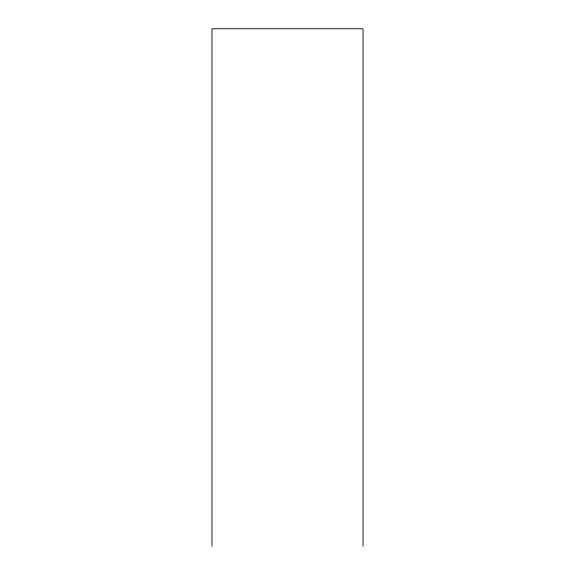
<?xml version="1.0" encoding="UTF-8"?>
<svg xmlns="http://www.w3.org/2000/svg" width="575" height="575" viewBox="0 0 575 575"><rect width="100%" height="100%" fill="white"/><g stroke="black" fill="none" stroke-linecap="round" stroke-linejoin="round"><path stroke-width="0.86" d="M363.033 546.25L363.033 28.75L211.967 28.75L211.967 546.25"/></g></svg>
